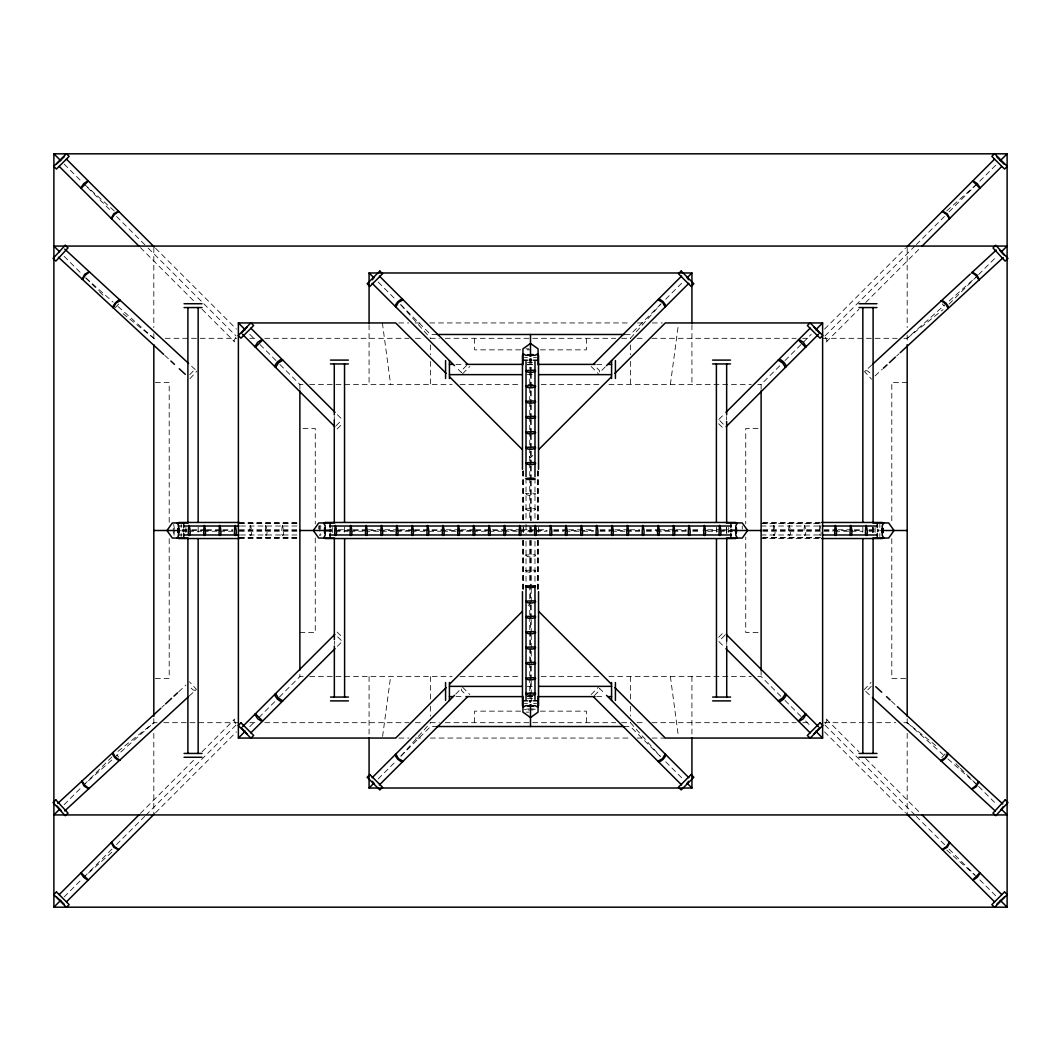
<?xml version="1.0" encoding="UTF-8"?>
<svg xmlns="http://www.w3.org/2000/svg" width="1061" height="1061" viewBox="0 0 1061 1061"><rect width="100%" height="100%" fill="white"/><g stroke="black" fill="none" stroke-linecap="round" stroke-linejoin="round"><path stroke-width="0.75" stroke-dasharray="5 3.75" d="M382.597 736.44L390.62 676.56M670.38 384.44L678.403 324.56M233.897 341.072L235.741 337.385M827.103 719.928L825.259 723.615M189.694 374.719L193.911 370.395L195.834 370.13L189.707 364.467M871.306 686.281L867.089 690.605L865.166 690.87L871.293 696.533M336.085 425.766L341.204 420.647M724.915 635.234L719.796 640.353M630.433 338.313L660.088 304.958M400.912 756.042L430.567 722.687M115.264 307.703L119.23 303.406M189.972 378.658L196.922 371.125M864.078 689.875L871.028 682.342M941.77 757.594L945.736 753.297M337.146 428.949L342.318 423.777M462.583 373.751L469.837 366.496M64.137 804.676L82.36 786.453M111.975 756.851L84.641 784.185L113.05 758.92M140.397 813.416L195.33 758.496M202.041 751.785L234.76 719.053M64.137 896.93L81.22 879.848M111.975 849.092L84.641 876.426L114.283 850.073M116.564 844.503L144.667 816.4M145.848 815.219L236.046 725.021M661.189 303.725L630.433 334.48L624.027 334.48M665.738 299.175L682.82 282.093M155.529 812.779L236.47 731.851M605.354 366.814L599.571 372.583L599.478 370.554L594.346 365.435M249.773 726.666L255.462 720.976M258.884 717.554L275.966 700.472M279.388 697.064L299.878 676.56L299.878 671.613M337.371 646.321L342.066 641.626M532.847 455.408L530.5 457.742L528.153 455.408M528.153 605.592L530.5 603.258L530.5 588.364M718.934 419.374L723.629 414.679M761.122 389.387L761.122 384.44L781.612 363.936M785.034 360.528L800.975 344.586M803.257 342.305L811.227 334.334M455.646 694.186L461.429 688.417L461.522 690.446L466.654 695.565M824.53 329.149L905.471 248.221M378.18 778.907L395.262 761.825M400.952 756.135L430.567 726.52L436.973 726.52M824.954 335.979L915.152 245.781M916.333 244.6L944.436 216.497M949.025 211.908L975.218 185.715M979.78 181.152L996.863 164.07M826.24 341.947L858.959 309.215M865.67 302.504L920.603 247.584M949.025 304.149L976.359 276.815L947.95 302.08M978.64 274.547L996.863 256.324M591.163 694.504L598.417 687.249M718.682 637.223L723.854 632.051M161.842 707.342L164.362 705.008M178.672 691.812L185.993 685.048M189.229 696.016L196.431 689.358L189.481 681.825M871.771 364.984L864.569 371.642L871.519 379.175M875.007 375.952L882.328 369.188M896.638 355.992L899.158 353.658M114.283 757.819L153.818 722.687L157.134 722.687M946.717 210.927L976.359 184.574M903.866 338.313L907.182 338.313L946.717 303.181M319.56 525.805L320.74 525.805L320.74 529.386M117.957 751.387L153.818 722.687M907.182 338.313L943.043 309.613M466.654 365.435L461.522 370.554L461.429 372.583L455.646 366.814M594.346 695.565L599.478 690.446L599.571 688.417L605.354 694.186M398.711 322.942L408.764 322.942M415.05 322.942L423.458 322.942M429.745 322.942L630.99 322.942M637.542 322.942L645.884 322.942M652.303 322.942L662.369 322.942M436.973 334.48L430.567 334.48L399.811 303.725M123.076 313.724L153.818 338.313L157.134 338.313M165.211 338.313L236.762 338.313M249.852 338.313L258.261 338.313M264.759 338.313L409.029 338.313M415.421 338.313L423.936 338.313M430.328 338.313L439.347 338.313M445.235 338.313L615.765 338.313M621.653 338.313L630.672 338.313M637.064 338.313L645.579 338.313M651.971 338.313L796.241 338.313M802.739 338.313L811.148 338.313M822.62 338.313L897.248 338.313M525.964 348.844L528.988 348.844M520.646 349.851L474.625 349.851L474.625 334.48M527.211 349.851L530.5 349.851M540.354 349.851L586.375 349.851L586.375 337.544M524.452 357.637L527.476 357.637M533.524 357.637L536.548 357.637M528.988 360.05L532.012 360.05M528.988 360.223L532.012 360.223M527.476 362.385L533.524 362.385M456.005 364.387L464.32 364.387M527.184 364.387L533.816 364.387M596.68 364.387L604.995 364.387M527.476 364.705L533.524 364.705M527.184 374.639L533.816 374.639M155.357 382.384L169.203 382.384L169.203 523.046M907.182 382.384L891.797 382.384L891.797 523.046M279.971 364.533L299.878 384.44L303.194 384.44M309.719 384.44L452.039 384.44M460.142 384.44L519.757 384.44M528.02 384.44L532.98 384.44M541.243 384.44L600.858 384.44M608.961 384.44L751.281 384.44M757.806 384.44L761.122 384.44M302.955 428.511L315.263 428.511L315.263 523.922M758.045 428.511L745.737 428.511L745.737 523.922M527.158 478.246L525.513 478.591L527.158 479.439M533.842 478.246L535.487 479.081L533.842 479.439M239.322 522.463L298.247 522.463M762.753 522.463L821.678 522.463M239.322 523.206L298.247 523.206M762.753 523.206L821.678 523.206M239.322 523.418L298.247 523.418M761.122 523.418L821.678 523.418M177.439 526.017L182.054 526.017M240.476 526.017L281.987 526.017M283.168 526.017L298.539 526.017M761.122 526.017L820.737 526.017M182.041 529.757L190.224 529.757M191.855 529.757L204.959 529.757M206.59 529.757L221.325 529.757M222.956 529.757L232.783 529.757M239.322 529.757L298.247 529.757M326.801 529.757L336.735 529.757M338.393 529.757L351.642 529.757M353.3 529.757L366.549 529.757M368.207 529.757L383.114 529.757M384.758 529.757L398.008 529.757M399.665 529.757L412.915 529.757M414.572 529.757L444.387 529.757M446.044 529.757L459.294 529.757M460.938 529.757L474.187 529.757M475.845 529.757L490.752 529.757M492.41 529.757L505.659 529.757M507.317 529.757L520.566 529.757M522.224 529.757L537.118 529.757M538.776 529.757L547.065 529.757M553.683 529.757L566.932 529.757M568.59 529.757L593.431 529.757M600.062 529.757L613.298 529.757M614.956 529.757L628.205 529.757M629.863 529.757L639.796 529.757M646.428 529.757L658.019 529.757M659.677 529.757L674.584 529.757M676.242 529.757L686.175 529.757M692.793 529.757L701.082 529.757M707.7 529.757L720.949 529.757M722.607 529.757L734.199 529.757M762.753 529.757L836.4 529.757M838.044 529.757L852.779 529.757M854.41 529.757L862.593 529.757M869.145 529.757L878.959 529.757M181.723 530.5L190.224 530.5M191.577 530.5L204.959 530.5M206.338 530.5L221.325 530.5M222.757 530.5L232.783 530.5M239.322 530.5L298.247 530.5M326.801 530.5L351.642 530.5M353.3 530.5L547.078 530.5M553.683 530.5L593.497 530.5M600.062 530.5L639.916 530.5M646.428 530.5L686.334 530.5M692.793 530.5L701.255 530.5M702.912 530.5L734.199 530.5M762.753 530.5L852.779 530.5M854.41 530.5L862.858 530.5M868.707 530.5L879.277 530.5M182.041 531.243L186.948 531.243M188.593 531.243L201.683 531.243M203.314 531.243L218.049 531.243M219.68 531.243L232.783 531.243M239.322 531.243L298.247 531.243M326.801 531.243L333.433 531.243M335.077 531.243L348.326 531.243M349.984 531.243L363.233 531.243M364.891 531.243L379.798 531.243M381.456 531.243L394.705 531.243M396.363 531.243L409.612 531.243M411.257 531.243L441.071 531.243M442.729 531.243L455.978 531.243M457.636 531.243L470.885 531.243M472.543 531.243L487.437 531.243M489.094 531.243L502.344 531.243M504.002 531.243L517.251 531.243M518.909 531.243L533.816 531.243M535.473 531.243L547.065 531.243M553.683 531.243L563.616 531.243M565.274 531.243L593.431 531.243M600.062 531.243L609.995 531.243M611.653 531.243L624.902 531.243M626.547 531.243L639.796 531.243M646.428 531.243L654.703 531.243M656.361 531.243L671.268 531.243M672.926 531.243L686.175 531.243M692.793 531.243L701.082 531.243M707.7 531.243L717.634 531.243M719.292 531.243L734.199 531.243M762.753 531.243L833.137 531.243M834.768 531.243L849.503 531.243M851.134 531.243L862.593 531.243M869.145 531.243L878.959 531.243M177.439 534.983L182.054 534.983M240.476 534.983L281.987 534.983M283.168 534.983L298.539 534.983M761.122 534.983L820.737 534.983M239.322 537.582L299.878 537.582M762.753 537.582L821.678 537.582M239.322 537.794L298.247 537.794M762.753 537.794L821.678 537.794M239.322 538.537L298.247 538.537M761.122 538.537L821.678 538.537M299.878 632.489L315.263 632.489L315.263 537.078M758.045 632.489L745.737 632.489L745.737 537.078M299.878 676.56L303.194 676.56M309.719 676.56L452.039 676.56M460.142 676.56L519.757 676.56M541.243 676.56L600.858 676.56M608.961 676.56L751.281 676.56M757.806 676.56L761.122 676.56L781.612 697.064M155.357 678.616L169.203 678.616L169.203 537.954M905.643 678.616L891.797 678.616L891.797 537.954M527.184 686.361L533.816 686.361M527.476 696.295L533.524 696.295M527.476 696.454L533.524 696.454M456.005 696.613L464.32 696.613M527.184 696.613L533.816 696.613M596.68 696.613L604.995 696.613M527.476 698.615L533.524 698.615M528.988 700.777L532.012 700.777M528.988 700.95L532.012 700.95M524.452 703.363L527.476 703.363M533.524 703.363L536.548 703.363M529.386 708.867C511.667 710.711 549.837 709.955 530.5 708.867M520.646 711.149L474.625 711.149L474.625 723.456M540.354 711.149L586.375 711.149L586.375 723.456M525.964 712.156L528.988 712.156M163.752 722.687L238.38 722.687M249.852 722.687L258.261 722.687M264.759 722.687L409.029 722.687M415.421 722.687L423.936 722.687M430.328 722.687L439.347 722.687M445.235 722.687L615.765 722.687M621.653 722.687L630.672 722.687M637.064 722.687L645.579 722.687M651.971 722.687L796.241 722.687M802.739 722.687L811.148 722.687M824.238 722.687L895.789 722.687M903.866 722.687L907.182 722.687L937.924 747.276M624.027 726.52L630.433 726.52L661.189 757.275M398.936 738.058L408.923 738.058M415.488 738.058L423.816 738.058M430.381 738.058L630.619 738.058M637.184 738.058L645.512 738.058M652.077 738.058L665.3 738.058M865.643 370.634L867.566 370.912L870.405 373.22M195.357 690.366L193.434 690.088L190.595 687.78M719.796 420.647L724.915 425.766M341.204 640.353L336.085 635.234M319.56 535.195L320.74 535.195L320.74 533.67M907.182 722.687L943.004 754.53M947.95 758.92L976.359 784.185M946.717 850.073L975.125 875.325M114.283 210.927L84.641 184.574L111.975 211.908M85.875 277.916L113.05 302.08M117.996 306.47L153.818 338.313M891.346 701.096L896.266 705.631M164.734 355.369L169.654 359.904M718.682 423.777L723.854 428.949M591.163 366.496L598.417 373.751M955.868 763.681L959.277 767.103M960.417 768.23L975.218 783.045M978.64 786.453L996.863 804.676M826.24 719.053L858.959 751.785M865.67 758.496L920.603 813.416M824.954 725.021L915.152 815.219M916.333 816.4L945.616 845.683M949.025 849.092L975.218 875.285M979.78 879.848L996.863 896.93M378.18 282.093L395.262 299.175M824.53 731.851L905.471 812.779M785.034 700.472L802.116 717.554M805.538 720.976L811.227 726.666M718.934 641.626L723.629 646.321M337.371 414.679L342.066 419.374M249.773 334.334L255.462 340.024M260.025 344.586L275.966 360.528M155.529 248.221L236.47 329.149M665.738 761.825L682.82 778.907M64.137 164.07L81.22 181.152M116.564 216.497L147.015 246.948M148.182 248.115L236.046 335.979M140.397 247.584L195.33 302.504M202.041 309.215L234.76 341.947M64.137 256.324L82.36 274.547M85.782 277.955L98.302 290.489M99.442 291.629L105.132 297.319M462.583 687.249L469.837 694.504M337.146 632.051L342.318 637.223M942.248 303.91L944.237 306.072M116.763 754.928L118.752 757.09M400.912 304.958L430.567 338.313M630.433 722.687L660.088 756.042M825.259 337.385L827.103 341.072M235.741 723.615L233.897 719.928M670.38 676.56L678.403 736.44M382.384 322.942L390.62 384.44M907.182 247.704L907.182 327.597M907.182 335.024L907.182 342.318M907.182 718.682L907.182 727.289M907.182 733.403L907.182 814.928M879.848 524.452L879.848 527.476M879.848 533.524L879.848 536.548M877.261 528.988L877.434 532.012M875.1 527.476L875.1 533.524M873.097 527.198L873.097 533.802M872.938 527.476L872.938 533.524M872.779 527.476L872.779 533.524M862.845 527.198L862.845 533.802M761.122 670.154L761.122 676.56M742.262 525.964L742.262 528.988M731.056 528.988L731.056 532.012M730.883 528.988L730.883 532.012M728.721 527.476L728.721 533.524M726.719 530.5L726.719 533.802M726.719 641.162L726.719 644.451M726.652 416.549L726.652 420.01M726.652 527.198L726.56 533.524M726.4 527.476L726.4 533.524M716.4 527.198L716.467 533.802M691.931 324.759L691.931 384.44M691.931 676.56L691.931 736.241M630.433 344.905L630.433 354.785M630.433 361.377L630.433 384.44M630.433 676.56L630.433 699.623M630.433 706.215L630.433 716.095M538.537 470.978L538.537 520.58M538.537 527.198L538.537 533.802M538.537 540.42L538.537 590.022M537.794 470.978L537.794 520.58M537.794 540.42L537.794 590.022M537.582 470.978L537.582 520.58M537.582 540.42L537.582 590.022M534.983 478.246L534.983 519.757M534.983 541.282L534.983 582.794M531.243 358.565L531.243 371.788M531.243 373.445L531.243 403.193M531.243 404.851L531.243 418.074M531.243 419.732L531.243 432.954M531.243 434.612L531.243 449.493M531.243 451.137L531.243 464.373M531.243 466.018L531.243 479.254M531.243 480.898L531.243 520.58M531.243 527.198L531.243 533.802M531.243 540.42L531.243 586.706M531.243 588.364L531.243 603.245M531.243 604.903L531.243 618.125M531.243 619.77L531.243 633.006M531.243 634.65L531.243 649.531M531.243 651.189L531.243 664.411M531.243 666.069L531.243 679.292M531.243 680.95L531.243 694.173M531.243 695.83L531.243 702.435M530.5 358.353L530.5 371.788M530.5 373.26L530.5 403.193M530.5 404.732L530.5 418.074M530.5 419.652L530.5 432.954M530.5 434.559L530.5 449.493M530.5 451.124L530.5 464.373M530.5 466.018L530.5 479.254M530.5 480.898L530.5 520.58M530.5 527.198L530.5 533.802M530.5 540.42L530.5 586.706M530.5 604.903L530.5 702.647M529.757 358.565L529.757 368.485M529.757 370.13L529.757 399.891M529.757 401.549L529.757 414.771M529.757 416.429L529.757 429.652M529.757 431.31L529.757 446.177M529.757 447.835L529.757 461.058M529.757 462.715L529.757 475.938M529.757 477.596L529.757 520.58M529.757 527.198L529.757 533.802M529.757 540.42L529.757 583.404M529.757 585.062L529.757 599.942M529.757 601.587L529.757 614.823M529.757 616.468L529.757 629.69M529.757 631.348L529.757 646.229M529.757 647.886L529.757 661.109M529.757 662.767L529.757 675.99M529.757 677.634L529.757 690.87M529.757 692.515L529.757 702.435M526.017 478.246L526.017 519.757M526.017 524.373L526.017 533.603M526.017 541.282L526.017 582.794M523.418 470.978L523.418 520.58M523.418 527.198L523.418 533.802M523.418 540.42L523.418 590.022M523.206 470.978L523.206 520.58M523.206 527.198L523.206 533.802M523.206 540.42L523.206 590.022M522.463 470.978L522.463 520.58M522.463 540.42L522.463 590.022M430.567 344.905L430.567 354.785M430.567 361.377L430.567 384.44M430.567 676.56L430.567 699.623M430.567 706.215L430.567 716.095M369.069 324.759L369.069 384.44M369.069 676.56L369.069 736.241M344.533 527.198L344.6 533.802M334.281 416.549L334.281 419.838M334.348 640.99L334.348 644.451M332.279 527.476L332.279 533.524M330.117 528.988L330.117 532.012M319.56 526.017L319.56 534.983M318.738 525.964L318.738 528.988M299.878 384.44L299.878 389.387M198.155 527.198L198.155 533.802M185.9 527.476L185.9 533.524M183.739 528.988L183.739 532.012M183.566 528.988L183.566 532.012M181.152 524.452L181.152 527.476M181.152 533.524L181.152 536.548M174.362 529.386C172.519 511.667 173.275 549.837 174.362 530.5M153.818 247.704L153.818 327.597M153.818 333.711L153.818 342.318M153.818 718.682L153.818 725.976M153.818 733.403L153.818 814.928M525.805 493.63C528.59 498.511 546.455 491.601 525.805 493.63M525.805 509.001C528.59 513.882 546.455 506.972 525.805 509.001M525.805 555.128C528.59 560.009 546.455 553.099 525.805 555.128M525.805 570.5C528.59 575.38 546.455 568.471 525.805 570.5M250.396 525.513C247.969 542.012 254.242 535.261 250.396 525.513M265.767 525.513C263.353 542.012 269.613 535.261 265.767 525.513M282.332 525.513C279.905 542.012 286.178 535.261 282.332 525.513M773.774 525.513C771.347 542.012 777.62 535.261 773.774 525.513M789.145 525.513C786.718 542.012 792.991 535.261 789.145 525.513M804.517 525.513C802.103 542.012 808.363 535.261 804.517 525.513M819.901 525.513C817.474 542.012 823.747 535.261 819.901 525.513"/><path stroke-width="1.5" d="M275.117 366.92L275.21 364.891L277.372 361.934L280.329 359.772L282.372 359.679M395.554 306.709L395.647 304.679L397.809 301.722L400.766 299.56L402.795 299.467M665.446 754.291L665.353 756.321L663.191 759.278L660.234 761.44L658.205 761.533M785.883 694.08L785.79 696.109L783.628 699.066L780.671 701.228L778.628 701.321M113.182 307.783L113.302 305.847L115.384 302.836L118.209 300.515L120.145 300.25M947.818 753.217L947.698 755.153L945.616 758.164L942.791 760.485L940.855 760.75M82.174 279.149L84.601 274.414L89.124 271.616M113.381 307.955L115.808 303.221L120.331 300.435M947.619 753.045L945.192 757.779L940.669 760.565M978.826 781.851L976.399 786.586L971.876 789.384M111.193 218.367L113.792 213.725L118.434 211.126M949.807 842.633L947.208 847.275L942.566 849.874M395.846 307L398.459 302.372L403.1 299.759M665.154 754L662.541 758.628L657.9 761.241M254.879 346.682L257.677 342.239L262.12 339.427M275.581 367.398L278.393 362.955L282.836 360.143M785.419 693.602L782.607 698.045L778.164 700.857M806.121 714.318L803.323 718.761L798.88 721.573M82.519 279.467L85.357 275.117L89.469 271.934M978.481 781.533L975.643 785.883L971.531 789.066M80.742 187.916L83.726 183.659L87.983 180.675M111.524 218.699L114.508 214.441L118.766 211.457M949.476 842.301L946.492 846.559L942.234 849.543M980.258 873.084L977.274 877.341L973.017 880.325M177.253 538.06L178.818 535.142L178.818 525.858L177.253 522.94M323.632 538.06L325.196 535.142L325.196 525.858L323.632 522.94M737.368 522.94L735.803 525.858L735.803 535.142L737.368 538.06M883.747 522.94L882.182 525.858L882.182 535.142L883.747 538.06M179.694 530.5L178.275 532.874L178.275 528.126L179.694 530.5L153.818 530.5M326.072 530.5L324.653 532.874L324.653 528.126L326.072 530.5L299.878 530.5M734.928 530.5L736.347 528.126L736.347 532.874L734.928 530.5L761.122 530.5M881.306 530.5L882.725 528.126L882.725 532.874L881.306 530.5L907.182 530.5M56.724 163.911L64.151 156.842M81.087 188.274L88.342 181.02M979.913 872.726L972.658 879.98M1004.276 897.089L996.849 904.158M255.396 347.199L262.651 339.958M805.604 713.801L798.349 721.042M372.384 279.706L373.896 277.796M687.104 783.204L688.616 781.294M1001.133 809.41L1003.401 806.572M59.588 809.238L53.886 814.928L1007.114 814.928L1001.412 809.238M59.23 894.595L138.938 814.888M593.484 364.188L681.6 276.059M53.886 907.182L1007.114 907.182L1007.114 153.818L53.886 153.818L53.886 907.182L60.729 900.338M687.382 277.531L691.931 272.982L691.931 323.141M64.151 904.158L56.724 897.089M66.472 901.837L154.362 813.959M241.431 727.766L247.306 734.252M242.518 726.679L334.812 634.372M606.507 365.647L688.854 283.3M446.097 687.647L395.7 738.058L238.38 738.058L245.224 731.228M250.847 732.833L335.037 648.642M538.709 449.546L611.388 376.867M614.903 373.353L665.3 322.942L822.62 322.942L822.62 738.058L665.3 738.058L614.903 687.647M449.612 684.133L522.291 611.454M725.963 412.358L810.153 328.167M815.776 329.772L822.62 322.942M372.146 777.7L454.493 695.353M726.188 426.628L818.482 334.321M819.569 333.234L813.694 326.748M906.638 247.041L994.316 159.362M369.069 737.859L369.069 788.018L373.618 783.469M1000.271 160.662L1007.114 153.818M379.4 784.941L467.516 696.812M922.062 246.112L1001.571 166.617M1001.412 251.762L1007.114 246.072L53.886 246.072L59.588 251.762M247.306 326.748L241.431 333.234M813.694 734.252L819.569 727.766M57.758 803.416L160.768 708.337M165.569 703.907L171.577 698.35M173.977 696.135L177.585 692.806M64.708 810.949L188.142 697.011M993.905 247.027L995.788 245.29L1007.95 258.46L1005.125 261.072L992.963 247.889M872.858 363.989L970.271 274.07M971.478 272.956L996.292 250.051M883.415 368.194L887.023 364.865M889.423 362.65L895.431 357.093M900.232 352.663L1003.242 257.584M538.06 353.737L535.142 355.302L525.858 355.302L522.94 353.737M522.94 707.263L525.858 705.698L535.142 705.698L538.06 707.263M369.069 323.141L369.069 272.982L691.931 272.982M184.057 303.725L202.001 303.725M858.999 303.725L876.943 303.725M184.057 307.571L202.001 307.571M858.999 307.571L876.943 307.571M238.38 738.058L238.38 322.942L395.7 322.942L446.097 373.353M436.973 334.48L624.027 334.48M528.471 354.732L532.529 354.732M523.418 355.249L522.463 355.249L522.463 469.333M537.582 355.249L538.537 355.249L538.537 469.333M330.435 360.103L348.379 360.103M712.568 360.103L730.498 360.103M522.94 360.223L527.476 360.223M533.524 360.223L538.06 360.223M330.435 363.936L348.379 363.936M712.568 363.936L730.498 363.936M449.426 364.387L452.742 364.387M465.978 364.387L522.224 364.387M538.776 364.387L595.022 364.387M608.258 364.387L611.574 364.387M449.426 374.639L522.224 374.639M538.776 374.639L611.574 374.639M527.33 478.246L533.67 478.246M527.33 479.439L533.67 479.439M239.322 522.463L178.765 522.463L178.765 523.418M821.678 522.463L882.235 522.463L882.235 523.418M188.208 522.94L172.359 522.94L166.962 530.5L172.359 538.06L188.208 538.06M334.586 522.94L318.738 522.94L313.34 530.5L318.738 538.06L334.586 538.06M726.414 522.94L742.262 522.94L747.66 530.5L742.262 538.06L726.414 538.06M872.792 522.94L888.641 522.94L894.038 530.5L888.641 538.06L872.792 538.06M183.593 526.017L238.937 526.017M329.971 526.017L731.241 526.017M822.275 526.017L877.619 526.017M183.593 534.983L238.937 534.983M329.971 534.983L731.241 534.983M822.275 534.983L877.619 534.983M239.322 538.537L178.765 538.537L178.765 537.582M821.678 538.537L882.235 538.537L882.235 537.582M525.805 585.871L535.195 585.871M449.426 686.361L522.224 686.361M538.776 686.361L611.574 686.361M449.426 696.613L452.742 696.613M465.978 696.613L522.224 696.613M538.776 696.613L595.022 696.613M608.258 696.613L611.574 696.613M330.501 697.064L348.432 697.064M712.621 697.064L730.565 697.064M522.94 700.777L527.476 700.777M533.524 700.777L538.06 700.777M330.501 700.897L348.432 700.897M712.621 700.897L730.565 700.897M523.418 705.751L522.463 705.751L522.463 591.667M537.582 705.751L538.537 705.751L538.537 591.667M528.471 706.268L532.529 706.268M436.973 726.52L624.027 726.52M184.057 753.429L202.001 753.429M858.999 753.429L876.943 753.429M184.057 757.275L202.001 757.275M858.999 757.275L876.943 757.275M369.069 788.018L691.931 788.018L691.931 737.859M658.205 299.467L660.234 299.56L663.191 301.709L665.353 304.679L665.446 306.709M778.628 359.679L780.671 359.772L783.628 361.934L785.79 364.891L785.883 366.92M282.372 701.321L280.329 701.228L277.372 699.066L275.21 696.109L275.117 694.08M402.795 761.533L400.766 761.44L397.809 759.291L395.647 756.321L395.554 754.291M941.346 300.767L943.269 301.032L946.107 303.353L948.189 306.364L948.295 308.3M119.654 760.233L117.731 759.968L114.893 757.647L112.811 754.636L112.705 752.7M942.566 211.126L947.208 213.725L949.807 218.367M118.434 849.874L113.792 847.275L111.193 842.633M657.9 299.759L662.541 302.372L665.154 307M403.1 761.241L398.459 758.628L395.846 754M972.367 272.133L976.889 274.932L979.316 279.666M941.147 300.939L945.683 303.738L948.11 308.472M119.853 760.061L115.317 757.262L112.89 752.528M88.633 788.867L84.111 786.068L81.684 781.334M798.88 339.427L803.323 342.239L806.121 346.682M778.164 360.143L782.607 362.955L785.419 367.398M282.836 700.857L278.393 698.045L275.581 693.602M262.12 721.573L257.677 718.761L254.879 714.318M973.017 180.675L977.274 183.659L980.258 187.916M942.234 211.457L946.492 214.441L949.476 218.699M118.766 849.543L114.508 846.559L111.524 842.301M87.983 880.325L83.726 877.341L80.742 873.084M972.009 272.452L976.133 275.635L978.971 279.985M88.991 788.548L84.867 785.365L82.029 781.015M996.796 156.882L1004.051 164.137M972.658 181.02L979.913 188.274M88.342 879.98L81.087 872.726M798.349 339.958L805.604 347.199M262.651 721.042L255.396 713.801M875.723 686.666L881.731 692.223M886.532 696.653L890.139 699.981M897.354 706.639L1002.751 803.933M872.367 697.528L995.258 810.962M64.761 249.136L188.633 363.472M58.461 257.266L163.646 354.361M170.861 361.019L174.468 364.347M179.269 368.777L185.277 374.334M999.847 250.449L1003.892 254.945M61.153 810.551L57.108 806.055M922.062 814.888L1001.77 894.595M379.4 276.059L467.516 364.188M1000.271 900.338L1007.114 907.182M369.069 272.982L373.618 277.531M906.638 813.959L994.528 901.837M726.188 634.372L818.482 726.679M372.146 283.3L454.493 365.647M815.776 731.228L822.62 738.058M725.963 648.642L810.153 732.833M449.612 376.867L522.291 449.546M538.709 611.454L611.388 684.133M250.847 328.167L335.037 412.358M238.38 322.942L245.224 329.772M606.507 695.353L688.854 777.7M242.518 334.321L334.812 426.628M66.472 159.163L154.362 247.041M687.382 783.469L691.931 788.018M53.886 153.818L60.729 160.662M593.484 696.812L681.6 784.941M59.23 166.405L138.938 246.112M687.104 277.796L688.616 279.706M372.384 781.294L373.896 783.204M907.182 344.719L907.182 716.281M882.752 528.471L882.752 532.529M877.261 522.94L877.261 527.476M877.261 533.524L877.261 538.06M873.097 307.571L873.097 522.237M873.097 538.763L873.097 753.429M862.845 307.571L862.845 522.237M862.845 538.763L862.845 753.429M761.122 390.846L761.122 670.154M736.374 528.471L736.374 532.529M735.857 523.418L735.857 522.463L325.143 522.463L325.143 523.418M735.857 537.582L735.857 538.537L325.143 538.537L325.143 537.582M730.883 522.94L730.883 527.476M730.883 533.524L730.883 538.06M726.719 538.749L726.719 641.162M726.719 646.096L726.719 697.064M726.652 363.936L726.652 414.904M726.652 421.482L726.652 522.251M716.4 363.936L716.4 522.251M716.467 538.749L716.467 697.064M615.42 360.554L615.42 378.485M615.42 682.515L615.42 700.446M611.574 360.554L611.574 378.485M611.574 682.515L611.574 700.446M538.06 364.692L538.06 348.844L530.5 343.446L522.94 348.844L522.94 364.692M538.06 696.308L538.06 712.156L530.5 717.554L522.94 712.156L522.94 696.308M535.487 586.216C535.274 588.033 525.725 588.033 525.513 586.216M534.983 361.403L534.983 476.707M534.983 585.871L534.983 699.65M530.5 334.48L530.5 356.217M530.5 704.783L530.5 726.52M526.017 361.403L526.017 476.707M526.017 585.871L526.017 699.65M449.426 360.554L449.426 378.485M449.426 682.515L449.426 700.446M445.58 360.554L445.58 378.485M445.58 682.515L445.58 700.446M344.533 363.936L344.533 522.251M344.6 538.749L344.6 697.064M334.281 363.936L334.281 414.904M334.281 419.838L334.281 522.251M334.348 538.749L334.348 639.518M334.348 646.096L334.348 697.064M330.117 522.94L330.117 527.476M330.117 533.524L330.117 538.06M324.626 528.471L324.626 532.529M299.878 390.846L299.878 670.154M198.155 307.571L198.155 522.237M198.155 538.763L198.155 753.429M187.903 307.571L187.903 522.237M187.903 538.763L187.903 753.429M183.739 522.94L183.739 527.476M183.739 533.524L183.739 538.06M178.248 528.471L178.248 532.529M153.818 344.719L153.818 716.281M525.805 370.634C528.59 375.514 546.455 368.605 525.805 370.634M525.805 386.005C528.59 390.886 546.455 383.976 525.805 386.005M525.805 401.376C528.59 406.257 546.455 399.347 525.805 401.376M525.805 416.748C528.59 421.641 546.455 414.732 525.805 416.748M525.805 432.132C528.59 437.013 546.455 430.103 525.805 432.132M525.805 447.503C528.59 452.384 546.455 445.474 525.805 447.503M525.805 462.875C528.59 467.755 546.455 460.845 525.805 462.875M525.805 601.242C528.59 606.136 546.455 599.226 525.805 601.242M525.805 616.627C528.59 621.507 546.455 614.598 525.805 616.627M525.805 631.998C528.59 636.879 546.455 629.969 525.805 631.998M525.805 647.369C528.59 652.25 546.455 645.34 525.805 647.369M525.805 662.74C528.59 667.634 546.455 660.724 525.805 662.74M525.805 678.125C528.59 683.005 546.455 676.096 525.805 678.125M525.805 693.496C528.59 698.377 546.455 691.467 525.805 693.496M65.212 245.29L53.05 258.46L55.875 261.072L68.037 247.889L65.212 245.29M1005.125 799.928L992.963 813.111L995.788 815.71L1007.95 802.54L1005.125 799.928M66.419 153.673L53.74 166.352L56.445 169.07L69.137 156.391L66.419 153.673M250.94 322.823L238.261 335.501L240.98 338.22L253.659 325.528L250.94 322.823M379.825 271.059L367.146 283.738L369.865 286.457L382.544 273.778L379.825 271.059M56.445 891.93L53.74 894.648L66.419 907.327L69.137 904.609L56.445 891.93M681.175 271.059L678.456 273.778L691.135 286.457L693.854 283.738L681.175 271.059M240.98 722.78L238.261 725.499L250.94 738.177L253.659 735.472L240.98 722.78M810.06 322.823L807.341 325.528L820.02 338.22L822.739 335.501L810.06 322.823M369.865 774.543L367.146 777.262L379.825 789.941L382.544 787.222L369.865 774.543M994.581 153.673L991.863 156.391L1004.555 169.07L1007.26 166.352L994.581 153.673M691.135 774.543L678.456 787.222L681.175 789.941L693.854 777.262L691.135 774.543M820.02 722.78L807.341 735.472L810.06 738.177L822.739 725.499L820.02 722.78M1004.555 891.93L991.863 904.609L994.581 907.327L1007.26 894.648L1004.555 891.93M55.875 799.928L53.05 802.54L65.212 815.71L68.037 813.111L55.875 799.928M532.688 354.626L528.126 354.759L530.5 356.178L532.688 354.626M528.391 706.308L530.5 704.822L532.874 706.241L528.418 706.281M188.898 525.513C186.471 542.012 192.744 535.261 188.898 525.513M204.269 525.513C201.855 542.012 208.115 535.261 204.269 525.513M219.654 525.513C217.226 542.012 223.5 535.261 219.654 525.513M235.025 525.513C232.598 542.012 238.871 535.261 235.025 525.513M335.276 525.513C332.849 542.012 339.122 535.261 335.276 525.513M350.66 525.513C348.233 542.012 354.493 535.261 350.66 525.513M366.032 525.513C363.605 542.012 369.878 535.261 366.032 525.513M381.403 525.513C378.976 542.012 385.249 535.261 381.403 525.513M396.774 525.513C394.347 542.012 400.62 535.261 396.774 525.513M412.145 525.513C409.732 542.012 415.992 535.261 412.145 525.513M427.53 525.513C425.103 542.012 431.376 535.261 427.53 525.513M442.901 525.513C440.474 542.012 446.747 535.261 442.901 525.513M458.272 525.513C455.845 542.012 462.119 535.261 458.272 525.513M473.644 525.513C471.23 542.012 477.49 535.261 473.644 525.513M489.028 525.513C486.601 542.012 492.874 535.261 489.028 525.513M504.399 525.513C501.972 542.012 508.246 535.261 504.399 525.513M519.771 525.513C517.344 542.012 523.617 535.261 519.771 525.513M535.142 525.513C532.728 542.012 538.988 535.261 535.142 525.513M550.526 525.513C548.099 542.012 554.372 535.261 550.526 525.513M565.898 525.513C563.471 542.012 569.744 535.261 565.898 525.513M581.269 525.513C578.842 542.012 585.115 535.261 581.269 525.513M596.64 525.513C594.226 542.012 600.486 535.261 596.64 525.513M612.025 525.513C609.598 542.012 615.871 535.261 612.025 525.513M627.396 525.513C624.969 542.012 631.242 535.261 627.396 525.513M642.767 525.513C640.34 542.012 646.613 535.261 642.767 525.513M658.138 525.513C655.725 542.012 661.984 535.261 658.138 525.513M673.523 525.513C671.096 542.012 677.356 535.261 673.523 525.513M688.894 525.513C686.467 542.012 692.74 535.261 688.894 525.513M704.265 525.513C701.838 542.012 708.111 535.261 704.265 525.513M719.637 525.513C717.223 542.012 723.483 535.261 719.637 525.513M835.272 525.513C832.845 542.012 839.118 535.261 835.272 525.513M850.643 525.513C848.216 542.012 854.49 535.261 850.643 525.513M866.015 525.513C863.601 542.012 869.861 535.261 866.015 525.513"/></g></svg>
